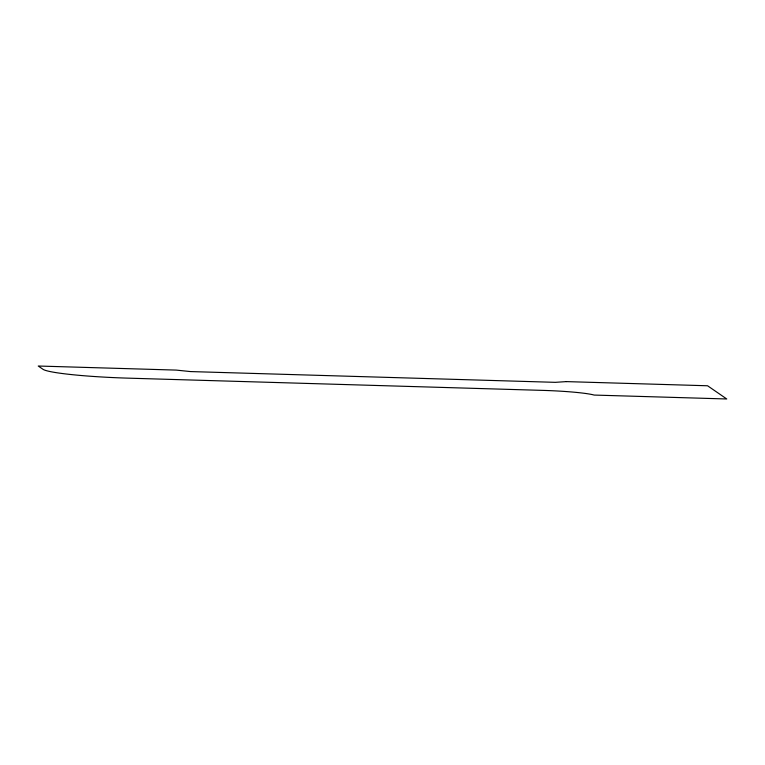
<?xml version="1.0" encoding="UTF-8"?>
<svg xmlns="http://www.w3.org/2000/svg" width="765" height="765" viewBox="0 0 765 765"><rect width="100%" height="100%" fill="white"/><g stroke="black" fill="none" stroke-linecap="round" stroke-linejoin="round"><path stroke-width="1.15" d="M566.368 381.611L555.333 382.337L190.466 371.57L176.237 370.097L38.25 366.024L43.041 369.323A76.443 6.263 2.3 0 0 128.405 378.159L540.568 390.322A47.918 3.93 2.3 0 1 594.147 395.065L726.75 398.976L707.577 385.77L566.368 381.611"/></g></svg>
